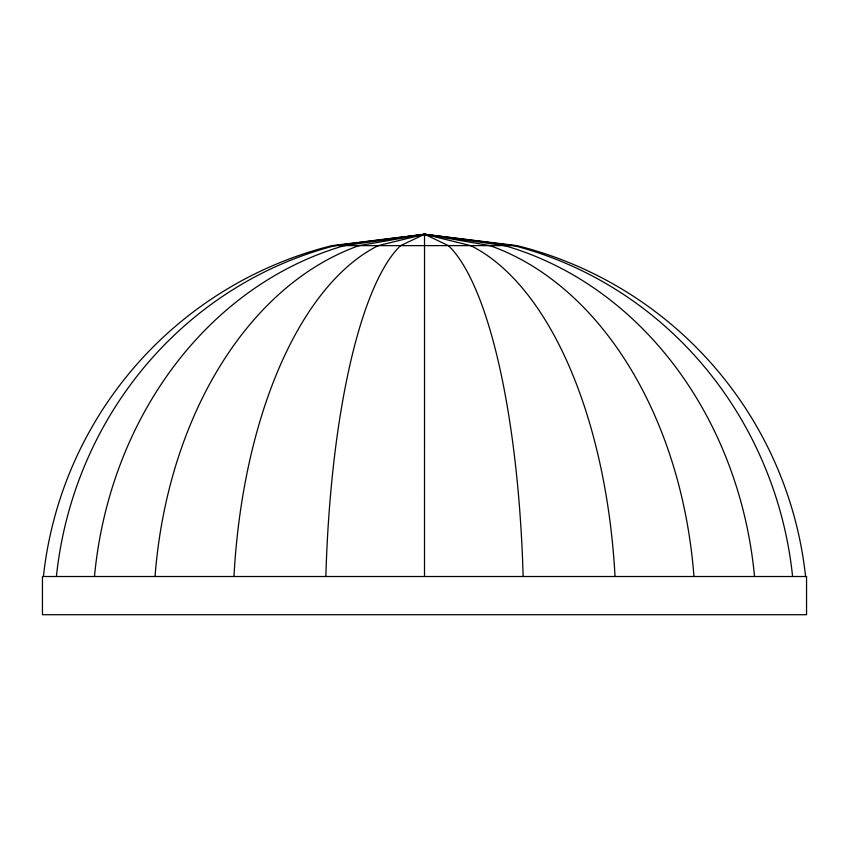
<?xml version="1.0" encoding="UTF-8"?>
<svg xmlns="http://www.w3.org/2000/svg" width="849" height="849" viewBox="0 0 849 849"><rect width="100%" height="100%" fill="white"/><g stroke="black" fill="none" stroke-linecap="round" stroke-linejoin="round"><path stroke-width="1.27" d="M513.794 245.626L424.532 234.282L332.065 245.626L516.935 245.626L424.532 234.282L424.5 576.513M400.579 245.626L424.532 234.282L504.55 245.626M378.283 245.626L424.532 234.282L489.862 245.626M359.138 245.626L424.532 234.282L470.717 245.626M344.45 245.626L424.532 234.282L448.421 245.626M335.206 245.626L424.532 234.282M43.416 576.513A383.525 383.525 0 0 1 332.055 245.605M56.405 576.513A383.525 370.461 90 0 1 335.206 245.605M94.472 576.513A383.525 332.139 90 0 1 344.439 245.605M155.038 576.513A383.525 271.192 -90 0 1 359.127 245.605M233.963 576.513A383.525 191.768 -90 0 1 378.283 245.605M325.867 576.513A383.525 99.259 -90 0 1 400.569 245.605M448.431 245.605A383.525 99.259 90 0 1 523.133 576.513M470.717 245.605A383.525 191.768 -90 0 1 615.037 576.513M489.873 245.605A383.525 271.192 -90 0 1 693.962 576.513M504.561 245.605A383.525 332.139 -90 0 1 754.528 576.513M513.794 245.605A383.525 370.461 -90 0 1 792.595 576.513M516.945 245.605A383.525 383.525 0 0 1 805.584 576.513M806.55 576.513L42.45 576.513L42.45 614.718L806.55 614.718L806.55 576.513"/></g></svg>
